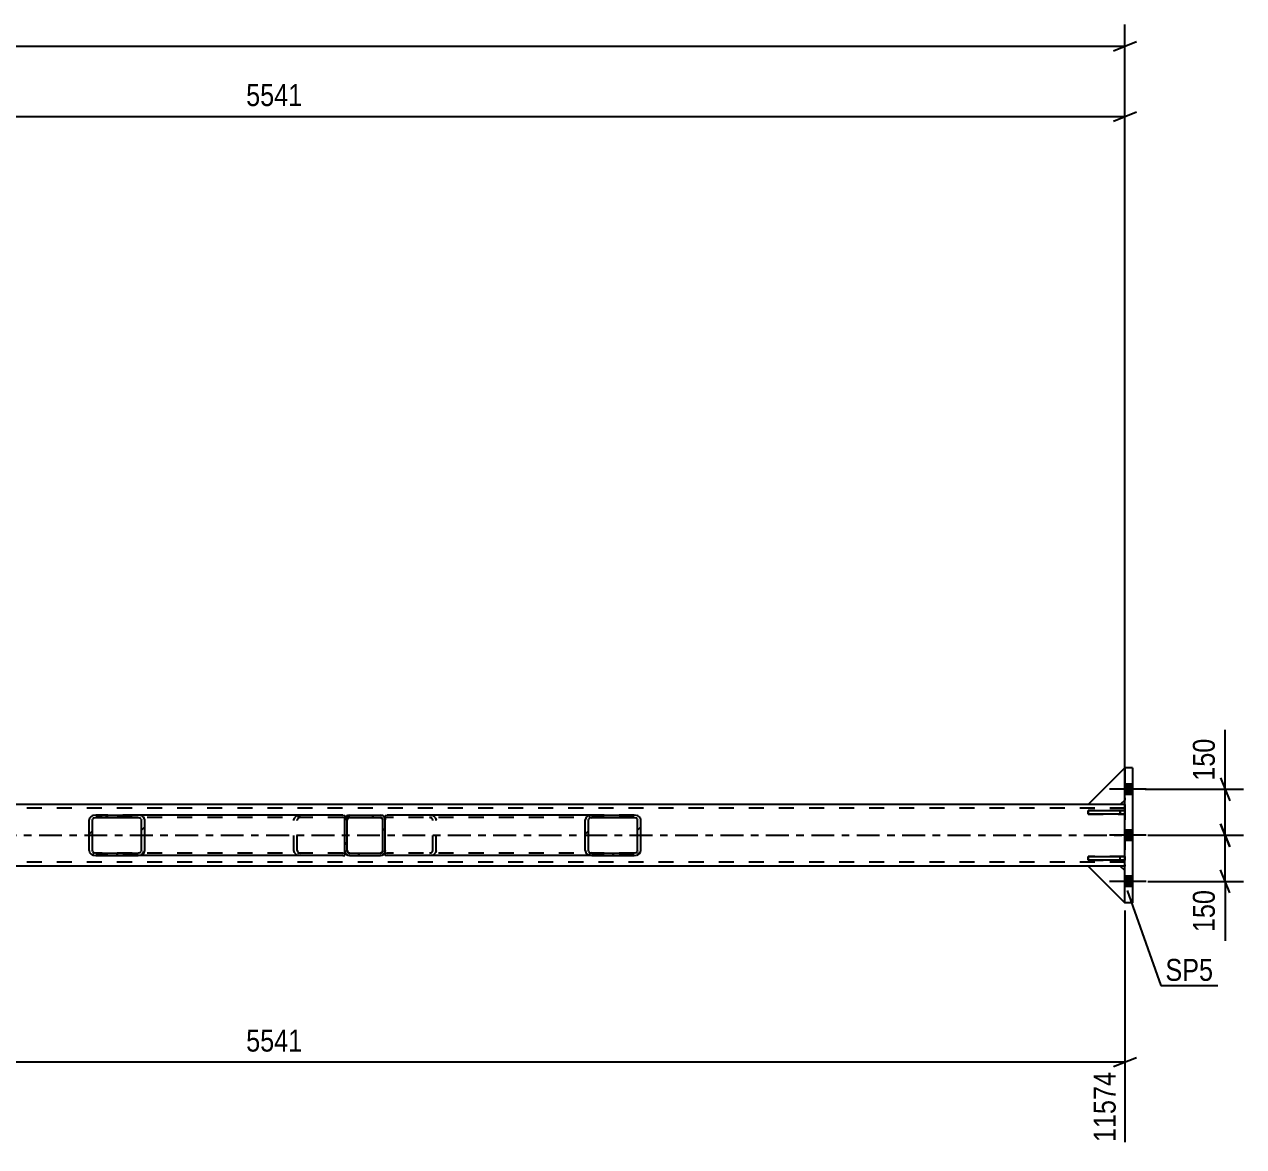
# Model space of a CAD drawing. Header units: millimetres. Extents: x -132 to 1057, y -569 to 272.
# Drawn here: x 265.2 to 424, y -330.6 to -184.3 of the extents above; entities that cross this region are included whole.
import ezdxf

# ---------------------------------------------------------------- set-up
doc = ezdxf.new("R2010")
doc.units = ezdxf.units.MM
doc.linetypes.add('DXK_LINE_DOT2', pattern=[3.9198, 1.9599, -1.9599])
doc.linetypes.add('DXK_LINE_DOT3', pattern=[5.9187, 2.979, -0.9799, 0.9799, -0.9799])
doc.styles.add('Arial Narrow', font='ARIALN.TTF', dxfattribs={"height": 0.2})

# ---------------------------------------------------------------- blocks, each defined once
blk = doc.blocks.new('Part-335479220-5773 - 5621')
at = {"color": 2, "linetype": 'Continuous'}
for p, q in [((407.94, -294.05), (403.74, -294.05)), ((403.74, -294.05), (408.54, -298.85)), ((408.54, -294.65), (407.94, -294.05))]:
    blk.add_line(p, q, dxfattribs=at)
at = {"color": 7, "linetype": 'DXK_LINE_DOT2'}
blk.add_line((408.54, -298.85), (408.54, -294.65), dxfattribs=at)
blk = doc.blocks.new('Part-335479220-5770 - 5621')
at = {"color": 7, "linetype": 'DXK_LINE_DOT2'}
for p, q in [((407.94, -294.05), (403.74, -294.05)), ((403.74, -294.05), (408.54, -298.85)), ((408.54, -294.65), (407.94, -294.05)), ((408.54, -298.85), (408.54, -294.65))]:
    blk.add_line(p, q, dxfattribs=at)
blk = doc.blocks.new('Part-335479220-5706 - 5621')
at = {"linetype": 'Continuous'}
h = blk.add_hatch(dxfattribs=at)
h.set_pattern_fill('', scale=0.7, style=0, pattern_type=0)
h.set_pattern_definition([(45, (344.9422, -292.6438), (-1.57154, 1.57154), [])])
h.paths.add_polyline_path([(344.61, -292.69), (344.94, -292.64), (345.23, -292.51), (345.42, -292.3), (345.48, -292.05), (345.48, -288.05), (345.42, -287.81), (345.23, -287.6), (344.94, -287.46), (344.61, -287.41), (339.12, -287.41), (338.78, -287.46), (338.49, -287.6), (338.3, -287.81), (338.24, -288.05), (338.24, -292.05), (338.3, -292.3), (338.49, -292.51), (338.78, -292.64), (339.12, -292.69)])
h.paths.add_polyline_path([(338.95, -292.35), (338.8, -292.28), (338.71, -292.17), (338.68, -292.05), (338.68, -288.05), (338.71, -287.93), (338.8, -287.83), (338.95, -287.76), (339.12, -287.73), (344.61, -287.73), (344.77, -287.76), (344.92, -287.83), (345.01, -287.93), (345.05, -288.05), (345.05, -292.05), (345.01, -292.17), (344.92, -292.28), (344.77, -292.35), (344.61, -292.37), (339.12, -292.37)])
at = {"color": 2, "linetype": 'Continuous'}
for p, q in [((312.19, -287.45), (312.44, -287.41)), ((312.19, -287.45), (312.19, -288.05)), ((339.12, -287.41), (312.44, -287.41)), ((339.12, -287.41), (338.78, -287.46)), ((339.12, -287.41), (344.61, -287.41)), ((344.94, -287.46), (344.61, -287.41)), ((338.3, -287.81), (338.24, -288.05)), ((338.24, -292.05), (338.24, -288.05)), ((338.68, -288.05), (338.71, -287.93)), ((338.68, -292.05), (338.68, -288.05)), ((338.95, -287.76), (339.12, -287.73)), ((339.12, -287.73), (344.61, -287.73)), ((344.61, -287.73), (344.77, -287.76)), ((345.01, -287.93), (345.05, -288.05)), ((345.05, -292.05), (345.05, -288.05)), ((345.48, -288.05), (345.42, -287.81)), ((345.48, -292.05), (345.48, -288.05)), ((312.19, -292.64), (312.19, -292.05)), ((338.24, -292.05), (338.3, -292.3)), ((338.71, -292.17), (338.68, -292.05)), ((345.05, -292.05), (345.01, -292.17)), ((345.42, -292.3), (345.48, -292.05)), ((312.19, -292.66), (312.19, -292.64)), ((312.44, -292.69), (312.19, -292.66)), ((339.12, -292.69), (312.44, -292.69)), ((338.78, -292.64), (339.12, -292.69)), ((339.12, -292.37), (338.95, -292.35)), ((339.12, -292.37), (344.61, -292.37)), ((339.12, -292.69), (344.61, -292.69)), ((344.77, -292.35), (344.61, -292.37)), ((344.61, -292.69), (344.94, -292.64))]:
    blk.add_line(p, q, dxfattribs=at)
at = {"color": 7, "linetype": 'DXK_LINE_DOT2'}
for p, q in [((312.19, -287.45), (312.19, -287.8)), ((317.93, -287.41), (318.27, -287.46)), ((344.61, -287.41), (339.12, -287.41)), ((312.28, -287.76), (312.19, -287.8)), ((312.19, -292.51), (312.19, -288.05)), ((312.44, -287.73), (312.28, -287.76)), ((344.61, -287.73), (312.44, -287.73)), ((318.1, -287.76), (317.93, -287.73)), ((318.37, -288.05), (318.34, -287.93)), ((318.37, -292.05), (318.37, -288.05)), ((318.75, -287.81), (318.81, -288.05)), ((318.81, -292.05), (318.81, -288.05)), ((318.34, -292.17), (318.37, -292.05)), ((318.81, -292.05), (318.75, -292.3)), ((312.19, -292.3), (312.28, -292.35)), ((312.28, -292.35), (312.44, -292.37)), ((344.61, -292.37), (312.44, -292.37)), ((317.93, -292.37), (318.1, -292.35)), ((318.27, -292.64), (317.93, -292.69)), ((344.61, -292.69), (339.12, -292.69))]:
    blk.add_line(p, q, dxfattribs=at)
for centre, radius, start, end in [((318.07, -288.24), 0.802, 32.4104, 75.4453), ((318, -288.14), 0.401, 32.4104, 75.4453), ((318, -291.96), 0.401, 284.5547, 327.5896), ((318.07, -291.87), 0.802, 284.5547, 327.5896)]:
    blk.add_arc(centre, radius, start, end, dxfattribs=at)
at = {"color": 2, "linetype": 'Continuous'}
for centre, radius, start, end in [((338.98, -288.24), 0.802, 104.5547, 147.5896), ((344.74, -288.24), 0.802, 32.4104, 75.4453), ((339.05, -288.14), 0.401, 104.5547, 147.5896), ((344.67, -288.14), 0.401, 32.4104, 75.4453), ((339.05, -291.96), 0.401, 212.4104, 255.4453), ((344.67, -291.96), 0.401, 284.5547, 327.5896), ((338.98, -291.87), 0.802, 212.4104, 255.4453), ((344.74, -291.87), 0.802, 284.5547, 327.5896)]:
    blk.add_arc(centre, radius, start, end, dxfattribs=at)
blk = doc.blocks.new('Part-335479220-5763 - 5621')
at = {"color": 7, "linetype": 'DXK_LINE_DOT2'}
for p, q in [((408.55, -286.53), (-11.1, -286.53)), ((407.94, -286.05), (403.74, -286.05)), ((408.55, -286.05), (408.55, -294.05)), ((408.55, -293.57), (-11.1, -293.57)), ((407.94, -294.05), (403.74, -294.05))]:
    blk.add_line(p, q, dxfattribs=at)
at = {"color": 2, "linetype": 'Continuous'}
for p, q in [((403.74, -286.05), (191.55, -286.05)), ((408.55, -286.05), (407.94, -286.05)), ((403.74, -294.05), (-11.1, -294.05)), ((408.55, -294.05), (407.94, -294.05))]:
    blk.add_line(p, q, dxfattribs=at)
at = {"color": 7, "linetype": 'DXK_LINE_DOT3'}
blk.add_line((-11.1, -290.05), (408.55, -290.05), dxfattribs=at)
blk = doc.blocks.new('Part-335479220-5783 - 5621')
at = {"color": 7, "linetype": 'DXK_LINE_DOT2'}
for p, q in [((408.55, -286.81), (403.75, -286.81)), ((403.75, -286.81), (403.75, -287.29)), ((403.75, -287.29), (408.55, -287.29)), ((407.95, -286.81), (407.95, -287.29)), ((408.55, -287.29), (408.55, -286.81))]:
    blk.add_line(p, q, dxfattribs=at)
blk = doc.blocks.new('Part-335479220-5786 - 5621')
at = {"color": 2, "linetype": 'Continuous'}
for p, q in [((403.75, -293.29), (403.75, -292.81)), ((403.75, -292.81), (408.55, -292.81)), ((408.55, -293.29), (403.75, -293.29)), ((408.55, -292.81), (408.55, -293.29))]:
    blk.add_line(p, q, dxfattribs=at)
at = {"color": 7, "linetype": 'DXK_LINE_DOT2'}
blk.add_line((407.95, -293.29), (407.95, -292.81), dxfattribs=at)
blk = doc.blocks.new('Part-335479220-5675 - 5621')
at = {"linetype": 'Continuous'}
h = blk.add_hatch(dxfattribs=at)
h.set_pattern_fill('', scale=0.7, style=0, pattern_type=0)
h.set_pattern_definition([(45, (280.3134, -292.6438), (-1.57154, 1.57154), [])])
h.paths.add_polyline_path([(279.98, -292.69), (280.31, -292.64), (280.6, -292.51), (280.79, -292.3), (280.86, -292.05), (280.86, -288.05), (280.79, -287.81), (280.6, -287.6), (280.31, -287.46), (279.98, -287.41), (274.49, -287.41), (274.15, -287.46), (273.86, -287.6), (273.67, -287.81), (273.61, -288.05), (273.61, -292.05), (273.67, -292.3), (273.86, -292.51), (274.15, -292.64), (274.49, -292.69)])
h.paths.add_polyline_path([(274.32, -292.35), (274.18, -292.28), (274.08, -292.17), (274.05, -292.05), (274.05, -288.05), (274.08, -287.93), (274.18, -287.83), (274.32, -287.76), (274.49, -287.73), (279.98, -287.73), (280.15, -287.76), (280.29, -287.83), (280.38, -287.93), (280.42, -288.05), (280.42, -292.05), (280.38, -292.17), (280.29, -292.28), (280.15, -292.35), (279.98, -292.37), (274.49, -292.37)])
at = {"color": 2, "linetype": 'Continuous'}
for p, q in [((274.49, -287.41), (274.15, -287.46)), ((274.49, -287.41), (279.98, -287.41)), ((306.65, -287.41), (279.98, -287.41)), ((280.31, -287.46), (279.98, -287.41)), ((306.65, -287.41), (306.91, -287.45)), ((306.91, -287.45), (306.91, -287.46)), ((306.91, -287.46), (306.91, -287.6)), ((273.67, -287.81), (273.61, -288.05)), ((273.61, -292.05), (273.61, -288.05)), ((274.05, -288.05), (274.08, -287.93)), ((274.05, -292.05), (274.05, -288.05)), ((274.32, -287.76), (274.49, -287.73)), ((274.49, -287.73), (279.98, -287.73)), ((279.98, -287.73), (280.15, -287.76)), ((280.38, -287.93), (280.42, -288.05)), ((280.42, -292.05), (280.42, -288.05)), ((280.86, -288.05), (280.79, -287.81)), ((280.86, -292.05), (280.86, -288.05)), ((306.91, -287.6), (306.91, -288.05)), ((273.61, -292.05), (273.67, -292.3)), ((274.08, -292.17), (274.05, -292.05)), ((280.42, -292.05), (280.38, -292.17)), ((280.79, -292.3), (280.86, -292.05)), ((306.91, -292.66), (306.91, -292.05)), ((274.15, -292.64), (274.49, -292.69)), ((274.49, -292.37), (274.32, -292.35)), ((274.49, -292.37), (279.98, -292.37)), ((274.49, -292.69), (279.98, -292.69)), ((280.15, -292.35), (279.98, -292.37)), ((279.98, -292.69), (280.31, -292.64)), ((306.65, -292.69), (279.98, -292.69)), ((306.65, -292.69), (306.91, -292.66))]:
    blk.add_line(p, q, dxfattribs=at)
at = {"color": 7, "linetype": 'DXK_LINE_DOT2'}
for p, q in [((279.98, -287.41), (274.49, -287.41)), ((300.82, -287.46), (301.16, -287.41)), ((306.91, -287.45), (306.91, -287.45)), ((306.65, -287.73), (274.49, -287.73)), ((300.28, -288.05), (300.35, -287.81)), ((300.28, -292.05), (300.28, -288.05)), ((300.75, -287.93), (300.72, -288.05)), ((300.72, -292.05), (300.72, -288.05)), ((301.16, -287.73), (300.99, -287.76)), ((306.82, -287.76), (306.65, -287.73)), ((306.91, -287.8), (306.82, -287.76)), ((306.91, -287.6), (306.91, -287.8)), ((306.91, -292.05), (306.91, -287.81)), ((300.35, -292.3), (300.28, -292.05)), ((300.72, -292.05), (300.75, -292.17)), ((306.65, -292.37), (274.49, -292.37)), ((279.98, -292.69), (274.49, -292.69)), ((301.16, -292.69), (300.82, -292.64)), ((300.99, -292.35), (301.16, -292.37)), ((306.65, -292.37), (306.82, -292.35)), ((306.82, -292.35), (306.91, -292.3))]:
    blk.add_line(p, q, dxfattribs=at)
at = {"color": 2, "linetype": 'Continuous'}
for centre, radius, start, end in [((274.35, -288.24), 0.802, 104.5547, 147.5896), ((280.11, -288.24), 0.802, 32.4104, 75.4453), ((274.42, -288.14), 0.401, 104.5547, 147.5896), ((280.04, -288.14), 0.401, 32.4104, 75.4453), ((274.42, -291.96), 0.401, 212.4104, 255.4453), ((280.04, -291.96), 0.401, 284.5547, 327.5896), ((274.35, -291.87), 0.802, 212.4104, 255.4453), ((280.11, -291.87), 0.802, 284.5547, 327.5896)]:
    blk.add_arc(centre, radius, start, end, dxfattribs=at)
at = {"color": 7, "linetype": 'DXK_LINE_DOT2'}
for centre, radius, start, end in [((301.02, -288.24), 0.802, 104.5547, 147.5896), ((301.09, -288.14), 0.401, 104.5547, 147.5896), ((301.09, -291.96), 0.401, 212.4104, 255.4453), ((301.02, -291.87), 0.802, 212.4104, 255.4453)]:
    blk.add_arc(centre, radius, start, end, dxfattribs=at)
blk = doc.blocks.new('Part-335479220-5697 - 5621')
at = {"linetype": 'Continuous'}
h = blk.add_hatch(dxfattribs=at)
h.set_pattern_fill('', scale=0.7, style=0, pattern_type=0)
h.set_pattern_definition([(45, (311.791, -292.6438), (-1.57154, 1.57154), [])])
h.paths.add_polyline_path([(311.55, -292.69), (311.79, -292.64), (312, -292.51), (312.14, -292.3), (312.19, -292.05), (312.19, -288.05), (312.14, -287.81), (312, -287.6), (311.79, -287.46), (311.55, -287.41), (307.55, -287.41), (307.3, -287.46), (307.09, -287.6), (306.95, -287.81), (306.91, -288.05), (306.91, -292.05), (306.95, -292.3), (307.09, -292.51), (307.3, -292.64), (307.55, -292.69)])
h.paths.add_polyline_path([(307.42, -292.35), (307.32, -292.28), (307.25, -292.17), (307.23, -292.05), (307.23, -288.05), (307.25, -287.93), (307.32, -287.83), (307.42, -287.76), (307.55, -287.73), (311.55, -287.73), (311.67, -287.76), (311.77, -287.83), (311.84, -287.93), (311.87, -288.05), (311.87, -292.05), (311.84, -292.17), (311.77, -292.28), (311.67, -292.35), (311.55, -292.37), (307.55, -292.37)])
at = {"color": 7, "linetype": 'DXK_LINE_DOT2'}
for p, q in [((307.3, -287.46), (307.55, -287.41)), ((307.55, -287.41), (311.55, -287.41)), ((311.55, -287.41), (311.79, -287.46)), ((306.91, -288.05), (306.95, -287.81)), ((306.91, -292.05), (306.91, -288.05)), ((307.25, -287.93), (307.23, -288.05)), ((307.23, -292.05), (307.23, -288.05)), ((307.55, -287.73), (307.42, -287.76)), ((307.55, -287.73), (311.55, -287.73)), ((311.67, -287.76), (311.55, -287.73)), ((311.87, -288.05), (311.84, -287.93)), ((311.87, -292.05), (311.87, -288.05)), ((312.14, -287.81), (312.19, -288.05)), ((312.19, -292.05), (312.19, -288.05)), ((306.95, -292.3), (306.91, -292.05)), ((307.23, -292.05), (307.25, -292.17)), ((311.84, -292.17), (311.87, -292.05)), ((312.19, -292.05), (312.14, -292.3)), ((307.55, -292.69), (307.3, -292.64)), ((307.42, -292.35), (307.55, -292.37)), ((307.55, -292.37), (311.55, -292.37)), ((307.55, -292.69), (311.55, -292.69)), ((311.55, -292.37), (311.67, -292.35)), ((311.79, -292.64), (311.55, -292.69))]:
    blk.add_line(p, q, dxfattribs=at)
at = {"color": 2, "linetype": 'Continuous'}
for p, q in [((307.55, -287.41), (307.3, -287.46)), ((307.55, -287.41), (311.55, -287.41)), ((311.79, -287.46), (311.55, -287.41)), ((306.95, -287.81), (306.91, -288.05)), ((306.91, -292.05), (306.91, -288.05)), ((307.23, -288.05), (307.25, -287.93)), ((307.23, -292.05), (307.23, -288.05)), ((307.42, -287.76), (307.55, -287.73)), ((307.55, -287.73), (311.55, -287.73)), ((311.55, -287.73), (311.67, -287.76)), ((311.84, -287.93), (311.87, -288.05)), ((311.87, -292.05), (311.87, -288.05)), ((312.19, -288.05), (312.14, -287.81)), ((312.19, -292.05), (312.19, -288.05)), ((306.91, -292.05), (306.95, -292.3)), ((307.25, -292.17), (307.23, -292.05)), ((311.87, -292.05), (311.84, -292.17)), ((312.14, -292.3), (312.19, -292.05)), ((307.3, -292.64), (307.55, -292.69)), ((307.55, -292.37), (307.42, -292.35)), ((307.55, -292.37), (311.55, -292.37)), ((307.55, -292.69), (311.55, -292.69)), ((311.67, -292.35), (311.55, -292.37)), ((311.55, -292.69), (311.79, -292.64))]:
    blk.add_line(p, q, dxfattribs=at)
at = {"color": 7, "linetype": 'DXK_LINE_DOT2'}
for centre, radius, start, end in [((307.55, -288.05), 0.64, 112.5, 157.5), ((311.55, -288.05), 0.64, 22.5, 67.5), ((307.55, -288.05), 0.32, 112.5, 157.5), ((311.55, -288.05), 0.32, 22.5, 67.5), ((307.55, -292.05), 0.32, 202.5, 247.5), ((311.55, -292.05), 0.32, 292.5, 337.5), ((307.55, -292.05), 0.64, 202.5, 247.5), ((311.55, -292.05), 0.64, 292.5, 337.5)]:
    blk.add_arc(centre, radius, start, end, dxfattribs=at)
at = {"color": 2, "linetype": 'Continuous'}
for centre, radius, start, end in [((307.55, -288.05), 0.64, 112.5, 157.5), ((311.55, -288.05), 0.64, 22.5, 67.5), ((307.55, -288.05), 0.32, 112.5, 157.5), ((311.55, -288.05), 0.32, 22.5, 67.5), ((307.55, -292.05), 0.32, 202.5, 247.5), ((311.55, -292.05), 0.32, 292.5, 337.5), ((307.55, -292.05), 0.64, 202.5, 247.5), ((311.55, -292.05), 0.64, 292.5, 337.5)]:
    blk.add_arc(centre, radius, start, end, dxfattribs=at)
blk = doc.blocks.new('Part-335479220-5776 - 5621')
at = {"color": 7, "linetype": 'DXK_LINE_DOT2'}
for p, q in [((403.74, -286.05), (408.54, -281.25)), ((408.54, -281.25), (408.54, -285.45)), ((408.54, -285.45), (407.94, -286.05)), ((407.94, -286.05), (403.74, -286.05))]:
    blk.add_line(p, q, dxfattribs=at)
blk = doc.blocks.new('Part-335479220-5779 - 5621')
at = {"color": 7, "linetype": 'DXK_LINE_DOT2'}
for p, q in [((403.74, -286.05), (408.54, -281.25)), ((408.54, -281.25), (408.54, -285.45)), ((408.54, -285.45), (407.94, -286.05)), ((407.94, -286.05), (403.74, -286.05))]:
    blk.add_line(p, q, dxfattribs=at)
blk = doc.blocks.new('Part-335479220-5767 - 5621')
at = {"color": 7, "linetype": 'DXK_LINE_DOT2'}
for p, q in [((407.94, -294.05), (403.74, -294.05)), ((403.74, -294.05), (408.54, -298.85)), ((408.54, -294.65), (407.94, -294.05)), ((408.54, -298.85), (408.54, -294.65))]:
    blk.add_line(p, q, dxfattribs=at)
blk = doc.blocks.new('Part-335479220-5782 - 5621')
at = {"color": 2, "linetype": 'Continuous'}
for p, q in [((403.74, -286.05), (408.54, -281.25)), ((408.54, -285.45), (407.94, -286.05)), ((407.94, -286.05), (403.74, -286.05))]:
    blk.add_line(p, q, dxfattribs=at)
at = {"color": 7, "linetype": 'DXK_LINE_DOT2'}
blk.add_line((408.54, -285.45), (408.54, -281.25), dxfattribs=at)
blk = doc.blocks.new('Part-335479220-5784 - 5621')
at = {"color": 7, "linetype": 'DXK_LINE_DOT2'}
for p, q in [((408.55, -292.81), (403.75, -292.81)), ((403.75, -292.81), (403.75, -293.29)), ((403.75, -293.29), (408.55, -293.29)), ((407.95, -293.29), (407.95, -292.81)), ((408.55, -293.29), (408.55, -292.81))]:
    blk.add_line(p, q, dxfattribs=at)
blk = doc.blocks.new('Part-335479220-5785 - 5621')
at = {"color": 2, "linetype": 'Continuous'}
for p, q in [((403.75, -287.29), (403.75, -286.81)), ((403.75, -286.81), (408.55, -286.81)), ((408.55, -287.29), (403.75, -287.29)), ((408.55, -286.81), (408.55, -287.29))]:
    blk.add_line(p, q, dxfattribs=at)
at = {"color": 7, "linetype": 'DXK_LINE_DOT2'}
blk.add_line((407.95, -287.29), (407.95, -286.81), dxfattribs=at)
blk = doc.blocks.new('Part-335479220-5825 - 5621')
at = {"color": 2, "linetype": 'Continuous'}
for p, q in [((408.55, -298.85), (408.55, -281.25)), ((409.55, -281.25), (408.55, -281.25)), ((409.55, -281.25), (409.55, -298.85)), ((409.55, -298.85), (408.55, -298.85))]:
    blk.add_line(p, q, dxfattribs=at)
blk = doc.blocks.new('Bolt-335479220-5827 - 5621')
at = {"linetype": 'Continuous'}
for points in [[(408.55, -283.39), (408.55, -284.71), (409.55, -284.71), (409.55, -283.39)], [(408.55, -283.39), (408.55, -284.71), (409.55, -284.71), (409.55, -283.39)], [(408.55, -283.39), (408.55, -284.71), (409.55, -284.71), (409.55, -283.39)], [(408.55, -283.39), (408.55, -284.71), (409.55, -284.71), (409.55, -283.39)], [(408.55, -289.39), (408.55, -290.71), (409.55, -290.71), (409.55, -289.39)], [(408.55, -289.39), (408.55, -290.71), (409.55, -290.71), (409.55, -289.39)], [(408.55, -295.39), (408.55, -296.71), (409.55, -296.71), (409.55, -295.39)], [(408.55, -295.39), (408.55, -296.71), (409.55, -296.71), (409.55, -295.39)], [(408.55, -295.39), (408.55, -296.71), (409.55, -296.71), (409.55, -295.39)], [(408.55, -295.39), (408.55, -296.71), (409.55, -296.71), (409.55, -295.39)]]:
    blk.add_hatch(color=1, dxfattribs=at).paths.add_polyline_path(points)
at = {"color": 1, "linetype": 'Continuous'}
for p, q in [((411.31, -284.05), (406.55, -284.05)), ((411.31, -284.05), (406.55, -284.05)), ((411.31, -284.05), (406.55, -284.05)), ((411.31, -284.05), (406.55, -284.05)), ((409.55, -283.39), (408.55, -283.39)), ((409.55, -283.39), (408.55, -283.39)), ((409.55, -283.39), (408.55, -283.39)), ((409.55, -283.39), (408.55, -283.39)), ((409.55, -284.71), (408.55, -284.71)), ((409.55, -284.71), (408.55, -284.71)), ((409.55, -284.71), (408.55, -284.71)), ((409.55, -284.71), (408.55, -284.71)), ((411.31, -290.05), (406.55, -290.05)), ((411.31, -290.05), (406.55, -290.05)), ((409.55, -289.39), (408.55, -289.39)), ((409.55, -289.39), (408.55, -289.39)), ((409.55, -290.71), (408.55, -290.71)), ((409.55, -290.71), (408.55, -290.71)), ((409.55, -295.39), (408.55, -295.39)), ((409.55, -295.39), (408.55, -295.39)), ((409.55, -295.39), (408.55, -295.39)), ((409.55, -295.39), (408.55, -295.39)), ((411.31, -296.05), (406.55, -296.05)), ((411.31, -296.05), (406.55, -296.05)), ((411.31, -296.05), (406.55, -296.05)), ((411.31, -296.05), (406.55, -296.05)), ((409.55, -296.71), (408.55, -296.71)), ((409.55, -296.71), (408.55, -296.71)), ((409.55, -296.71), (408.55, -296.71)), ((409.55, -296.71), (408.55, -296.71))]:
    blk.add_line(p, q, dxfattribs=at)
blk = doc.blocks.new('StraightDimension-335479220-11540 - 5621')
at = {"color": 7, "linetype": 'Continuous'}
for p, q in [((421.01, -282.55), (422.21, -285.55)), ((411.17, -284.05), (424.01, -284.05)), ((421.61, -290.05), (421.61, -284.05)), ((422.21, -291.55), (421.01, -288.55)), ((411.55, -290.05), (424.01, -290.05))]:
    blk.add_line(p, q, dxfattribs=at)
at = {"color": 0}
blk.add_wipeout([(420.86, -276.84), (416.66, -276.84), (416.66, -283.53), (420.86, -283.53)], dxfattribs=at)
at = {"color": 7, "linetype": 'Continuous'}
blk.add_line((421.61, -284.05), (421.61, -276.32), dxfattribs=at)
blk.add_line((421.61, -284.05), (421.61, -276.32), dxfattribs=at)
at = {"color": 3, "style": 'Arial Narrow'}
blk.add_text('150', height=2.863, rotation=90.0002, dxfattribs=at).set_placement((420.26, -282.93))
blk = doc.blocks.new('StraightDimension-335479220-5852 - 5621')
at = {"color": 7, "linetype": 'Continuous'}
for p, q in [((408.54, -297.85), (408.54, -184.34)), ((-25, -187.19), (408.54, -187.19)), ((407.04, -187.79), (410.04, -186.59))]:
    blk.add_line(p, q, dxfattribs=at)
blk = doc.blocks.new('StraightDimension-335479220-11541 - 5621')
at = {"color": 7, "linetype": 'Continuous'}
for p, q in [((421.01, -288.55), (422.21, -291.55)), ((411.55, -290.05), (424.01, -290.05)), ((421.61, -296.05), (421.61, -290.05)), ((422.21, -297.55), (421.01, -294.55)), ((411.55, -296.05), (424.01, -296.05))]:
    blk.add_line(p, q, dxfattribs=at)
at = {"color": 0}
blk.add_wipeout([(420.86, -296.58), (416.66, -296.58), (416.66, -303.26), (420.86, -303.26)], dxfattribs=at)
at = {"color": 7, "linetype": 'Continuous'}
blk.add_line((421.61, -296.05), (421.61, -303.79), dxfattribs=at)
blk.add_line((421.61, -296.05), (421.61, -303.79), dxfattribs=at)
at = {"color": 3, "style": 'Arial Narrow'}
blk.add_text('150', height=2.863, rotation=90.0002, dxfattribs=at).set_placement((420.26, -302.66))
blk = doc.blocks.new('StraightDimension-335479220-15160 - 5621')
at = {"color": 7, "linetype": 'Continuous'}
for p, q in [((186.91, -216.13), (186.91, -193.49)), ((408.54, -280.25), (408.54, -193.49)), ((188.41, -195.74), (185.41, -196.94)), ((186.91, -196.34), (408.54, -196.34)), ((407.04, -196.94), (410.04, -195.74))]:
    blk.add_line(p, q, dxfattribs=at)
at = {"color": 0}
blk.add_wipeout([(301.98, -195.59), (301.98, -191.39), (293.47, -191.39), (293.47, -195.59)], dxfattribs=at)
at = {"color": 3, "style": 'Arial Narrow'}
blk.add_text('5541', height=2.863, dxfattribs=at).set_placement((294.07, -194.99))
blk = doc.blocks.new('StraightDimension-335479220-15332 - 5621')
at = {"color": 7, "linetype": 'Continuous'}
for p, q in [((186.91, -300.11), (186.91, -328.2)), ((408.54, -299.85), (408.54, -330.03)), ((188.41, -318.99), (185.41, -320.19)), ((407.04, -320.19), (410.04, -318.99)), ((186.91, -319.59), (408.54, -319.59))]:
    blk.add_line(p, q, dxfattribs=at)
at = {"color": 0}
blk.add_wipeout([(301.98, -318.84), (301.98, -314.64), (293.47, -314.64), (293.47, -318.84)], dxfattribs=at)
at = {"color": 0, "linetype": 'Continuous'}
blk.add_wipeout([(407.94, -320.29), (403.74, -320.29), (403.74, -330.63), (407.94, -330.63)], dxfattribs=at)
at = {"color": 3, "style": 'Arial Narrow'}
blk.add_text('5541', height=2.863, dxfattribs=at).set_placement((294.07, -318.24))
at = {"color": 3, "linetype": 'Continuous', "style": 'Arial Narrow'}
blk.add_text('11574', height=2.863, rotation=90.0002, dxfattribs=at).set_placement((407.34, -330.03))
blk = doc.blocks.new('Mark-335479220-5821 - 5621')
at = {"color": 0}
blk.add_wipeout([(420.04, -309.02), (420.04, -306.02), (413.83, -306.02), (413.83, -309.02)], dxfattribs=at)
blk.add_wipeout([(420.04, -309.02), (420.04, -306.02), (413.83, -306.02), (413.83, -309.02)], dxfattribs=at)
at = {"color": 30, "linetype": 'Continuous'}
for p, q in [((408.86, -297.24), (413.23, -309.62)), ((413.23, -309.62), (420.64, -309.62))]:
    blk.add_line(p, q, dxfattribs=at)
at = {"color": 3, "style": 'Arial Narrow'}
blk.add_text('SP5', height=2.863, dxfattribs=at).set_placement((413.83, -309.02))

msp = doc.modelspace()

# ---------------------------------------------------------------- block references
for name in ['Part-335479220-5776 - 5621', 'Part-335479220-5779 - 5621', 'Part-335479220-5782 - 5621', 'Part-335479220-5825 - 5621', 'Bolt-335479220-5827 - 5621', 'Part-335479220-5763 - 5621', 'Part-335479220-5675 - 5621', 'Part-335479220-5697 - 5621', 'Part-335479220-5706 - 5621', 'Part-335479220-5783 - 5621', 'Part-335479220-5785 - 5621', 'Part-335479220-5786 - 5621', 'Part-335479220-5784 - 5621', 'Part-335479220-5773 - 5621', 'Part-335479220-5770 - 5621', 'Part-335479220-5767 - 5621', 'StraightDimension-335479220-15332 - 5621']:
    msp.add_blockref(name, (0, 0))

# ---------------------------------------------------------------- next in the draw order: block references
for name in ['StraightDimension-335479220-5852 - 5621', 'StraightDimension-335479220-11540 - 5621']:
    msp.add_blockref(name, (0, 0))

# ---------------------------------------------------------------- next in the draw order: block references
for name in ['StraightDimension-335479220-15160 - 5621', 'StraightDimension-335479220-11541 - 5621']:
    msp.add_blockref(name, (0, 0))

# ---------------------------------------------------------------- next in the draw order: block references
msp.add_blockref('Mark-335479220-5821 - 5621', (0, 0))

doc.saveas('drawing.dxf')
